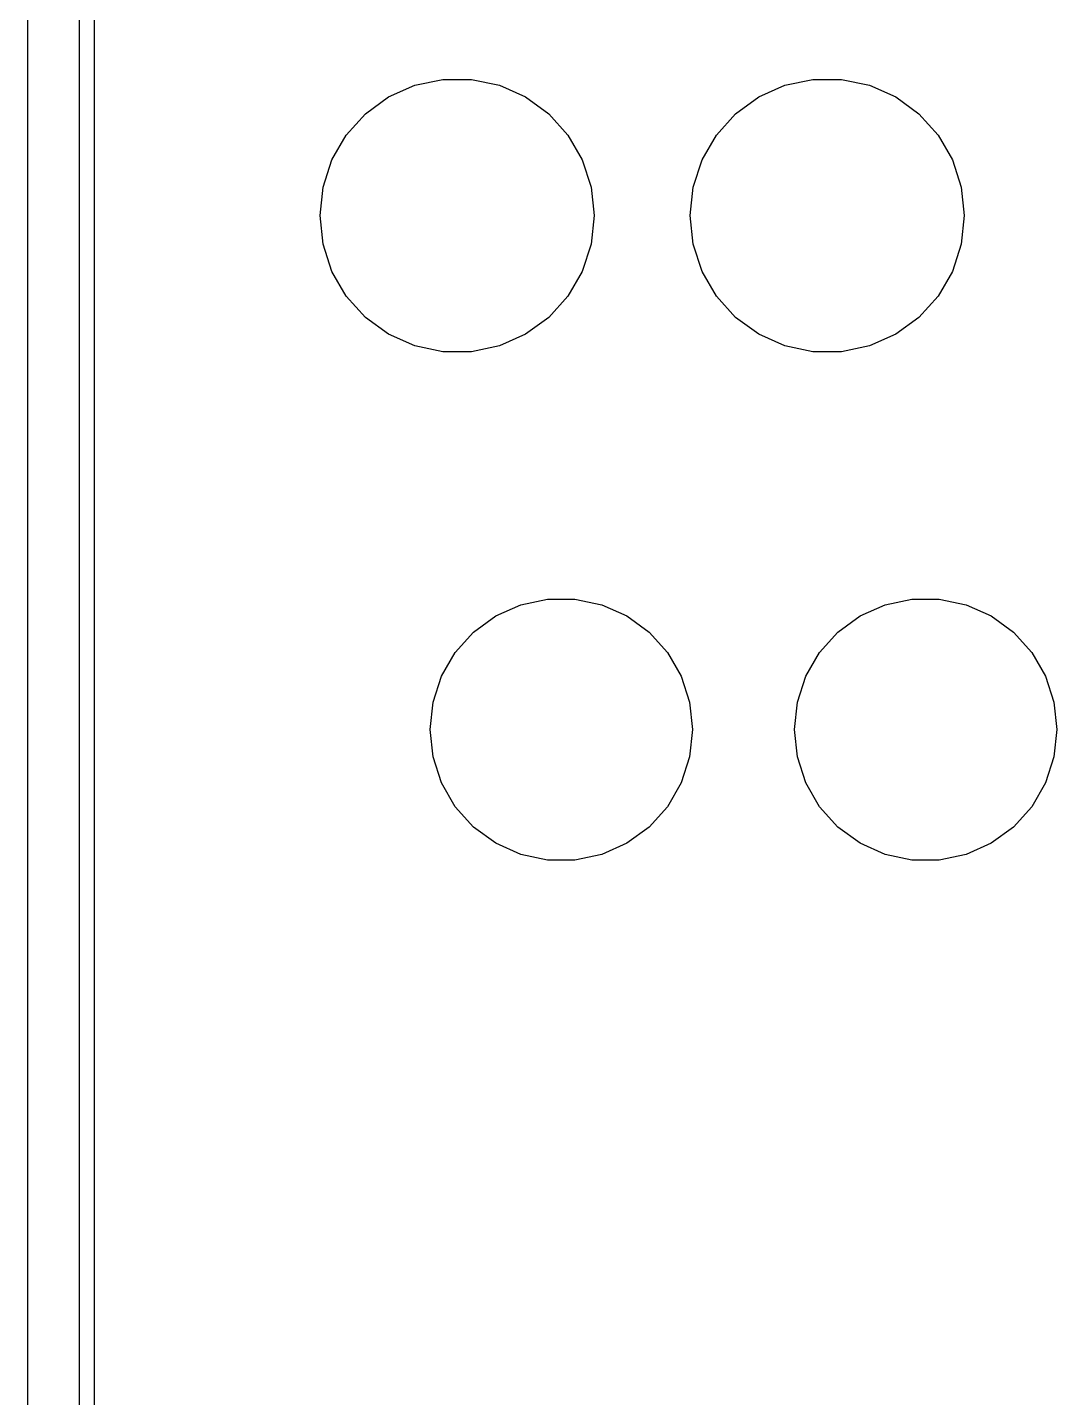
# Model space of a CAD drawing. Header units: millimetres. Extents: x 0 to 489, y -139 to 89.
# Drawn here: x 0.1 to 7.17, y 28.78 to 38.18 of the extents above; entities that cross this region are included whole.
import ezdxf

# ---------------------------------------------------------------- set-up
doc = ezdxf.new("R2010")
doc.units = ezdxf.units.MM
doc.header["$MEASUREMENT"] = 0
doc.layers.get('0').update_dxf_attribs({"linetype": 'CONTINUOUS'})
doc.layers.add('BLACK', color=7, linetype='CONTINUOUS')

msp = doc.modelspace()

# ---------------------------------------------------------------- linework, layer by layer
at = {"linetype": 'Continuous'}
msp.add_lwpolyline([(0.09581, 1.00993), (63.09581, 1.00993), (63.09581, 55.00993), (0.09581, 55.00993)], close=True, dxfattribs=at)
at = {"layer": 'BLACK', "linetype": 'Continuous'}
for p, q in [((0.45407, 1.33039), (0.45407, 54.67039)), ((0.55407, 54.62039), (0.55407, 1.38039)), ((2.57407, 37.70429), (2.75407, 37.78419)), ((2.57407, 37.70429), (2.75407, 37.78419)), ((2.57407, 37.70429), (2.75407, 37.78419)), ((2.57407, 37.70429), (2.75407, 37.78419)), ((2.75407, 37.78419), (2.94607, 37.82509)), ((2.75407, 37.78419), (2.94607, 37.82509)), ((2.75407, 37.78419), (2.94607, 37.82509)), ((2.75407, 37.78419), (2.94607, 37.82509)), ((2.94607, 37.82509), (3.14207, 37.82509)), ((2.94607, 37.82509), (3.14207, 37.82509)), ((2.94607, 37.82509), (3.14207, 37.82509)), ((2.94607, 37.82509), (3.14207, 37.82509)), ((3.14207, 37.82509), (3.33407, 37.78419)), ((3.14207, 37.82509), (3.33407, 37.78419)), ((3.14207, 37.82509), (3.33407, 37.78419)), ((3.14207, 37.82509), (3.33407, 37.78419)), ((3.33407, 37.78419), (3.51407, 37.70429)), ((3.33407, 37.78419), (3.51407, 37.70429)), ((3.33407, 37.78419), (3.51407, 37.70429)), ((3.33407, 37.78419), (3.51407, 37.70429)), ((5.11407, 37.70429), (5.29407, 37.78419)), ((5.11407, 37.70429), (5.29407, 37.78419)), ((5.11407, 37.70429), (5.29407, 37.78419)), ((5.11407, 37.70429), (5.29407, 37.78419)), ((5.29407, 37.78419), (5.48607, 37.82509)), ((5.29407, 37.78419), (5.48607, 37.82509)), ((5.29407, 37.78419), (5.48607, 37.82509)), ((5.29407, 37.78419), (5.48607, 37.82509)), ((5.48607, 37.82509), (5.68207, 37.82509)), ((5.48607, 37.82509), (5.68207, 37.82509)), ((5.48607, 37.82509), (5.68207, 37.82509)), ((5.48607, 37.82509), (5.68207, 37.82509)), ((5.68207, 37.82509), (5.87407, 37.78419)), ((5.68207, 37.82509), (5.87407, 37.78419)), ((5.68207, 37.82509), (5.87407, 37.78419)), ((5.68207, 37.82509), (5.87407, 37.78419)), ((5.87407, 37.78419), (6.05407, 37.70429)), ((5.87407, 37.78419), (6.05407, 37.70429)), ((5.87407, 37.78419), (6.05407, 37.70429)), ((5.87407, 37.78419), (6.05407, 37.70429)), ((2.41507, 37.58879), (2.57407, 37.70429)), ((2.41507, 37.58879), (2.57407, 37.70429)), ((2.41507, 37.58879), (2.57407, 37.70429)), ((2.41507, 37.58879), (2.57407, 37.70429)), ((3.51407, 37.70429), (3.67307, 37.58879)), ((3.51407, 37.70429), (3.67307, 37.58879)), ((3.51407, 37.70429), (3.67307, 37.58879)), ((3.51407, 37.70429), (3.67307, 37.58879)), ((4.95507, 37.58879), (5.11407, 37.70429)), ((4.95507, 37.58879), (5.11407, 37.70429)), ((4.95507, 37.58879), (5.11407, 37.70429)), ((4.95507, 37.58879), (5.11407, 37.70429)), ((6.05407, 37.70429), (6.21307, 37.58879)), ((6.05407, 37.70429), (6.21307, 37.58879)), ((6.05407, 37.70429), (6.21307, 37.58879)), ((6.05407, 37.70429), (6.21307, 37.58879)), ((2.28407, 37.44279), (2.41507, 37.58879)), ((2.28407, 37.44279), (2.41507, 37.58879)), ((2.28407, 37.44279), (2.41507, 37.58879)), ((2.28407, 37.44279), (2.41507, 37.58879)), ((3.67307, 37.58879), (3.80407, 37.44279)), ((3.67307, 37.58879), (3.80407, 37.44279)), ((3.67307, 37.58879), (3.80407, 37.44279)), ((3.67307, 37.58879), (3.80407, 37.44279)), ((4.82407, 37.44279), (4.95507, 37.58879)), ((4.82407, 37.44279), (4.95507, 37.58879)), ((4.82407, 37.44279), (4.95507, 37.58879)), ((4.82407, 37.44279), (4.95507, 37.58879)), ((6.21307, 37.58879), (6.34407, 37.44279)), ((6.21307, 37.58879), (6.34407, 37.44279)), ((6.21307, 37.58879), (6.34407, 37.44279)), ((6.21307, 37.58879), (6.34407, 37.44279)), ((2.18507, 37.27269), (2.28407, 37.44279)), ((2.18507, 37.27269), (2.28407, 37.44279)), ((2.18507, 37.27269), (2.28407, 37.44279)), ((2.18507, 37.27269), (2.28407, 37.44279)), ((3.80407, 37.44279), (3.90307, 37.27269)), ((3.80407, 37.44279), (3.90307, 37.27269)), ((3.80407, 37.44279), (3.90307, 37.27269)), ((3.80407, 37.44279), (3.90307, 37.27269)), ((4.72507, 37.27269), (4.82407, 37.44279)), ((4.72507, 37.27269), (4.82407, 37.44279)), ((4.72507, 37.27269), (4.82407, 37.44279)), ((4.72507, 37.27269), (4.82407, 37.44279)), ((6.34407, 37.44279), (6.44307, 37.27269)), ((6.34407, 37.44279), (6.44307, 37.27269)), ((6.34407, 37.44279), (6.44307, 37.27269)), ((6.34407, 37.44279), (6.44307, 37.27269)), ((2.12507, 37.08579), (2.18507, 37.27269)), ((2.12507, 37.08579), (2.18507, 37.27269)), ((2.12507, 37.08579), (2.18507, 37.27269)), ((2.12507, 37.08579), (2.18507, 37.27269)), ((3.90307, 37.27269), (3.96307, 37.08579)), ((3.90307, 37.27269), (3.96307, 37.08579)), ((3.90307, 37.27269), (3.96307, 37.08579)), ((3.90307, 37.27269), (3.96307, 37.08579)), ((4.66507, 37.08579), (4.72507, 37.27269)), ((4.66507, 37.08579), (4.72507, 37.27269)), ((4.66507, 37.08579), (4.72507, 37.27269)), ((4.66507, 37.08579), (4.72507, 37.27269)), ((6.44307, 37.27269), (6.50307, 37.08579)), ((6.44307, 37.27269), (6.50307, 37.08579)), ((6.44307, 37.27269), (6.50307, 37.08579)), ((6.44307, 37.27269), (6.50307, 37.08579)), ((2.10407, 36.89039), (2.12507, 37.08579)), ((2.10407, 36.89039), (2.12507, 37.08579)), ((2.10407, 36.89039), (2.12507, 37.08579)), ((2.10407, 36.89039), (2.12507, 37.08579)), ((3.96307, 37.08579), (3.98407, 36.89039)), ((3.96307, 37.08579), (3.98407, 36.89039)), ((3.96307, 37.08579), (3.98407, 36.89039)), ((3.96307, 37.08579), (3.98407, 36.89039)), ((4.64407, 36.89039), (4.66507, 37.08579)), ((4.64407, 36.89039), (4.66507, 37.08579)), ((4.64407, 36.89039), (4.66507, 37.08579)), ((4.64407, 36.89039), (4.66507, 37.08579)), ((6.50307, 37.08579), (6.52407, 36.89039)), ((6.50307, 37.08579), (6.52407, 36.89039)), ((6.50307, 37.08579), (6.52407, 36.89039)), ((6.50307, 37.08579), (6.52407, 36.89039)), ((2.12507, 36.69499), (2.10407, 36.89039)), ((2.12507, 36.69499), (2.10407, 36.89039)), ((2.12507, 36.69499), (2.10407, 36.89039)), ((2.12507, 36.69499), (2.10407, 36.89039)), ((3.98407, 36.89039), (3.96307, 36.69499)), ((3.98407, 36.89039), (3.96307, 36.69499)), ((3.98407, 36.89039), (3.96307, 36.69499)), ((3.98407, 36.89039), (3.96307, 36.69499)), ((4.66507, 36.69499), (4.64407, 36.89039)), ((4.66507, 36.69499), (4.64407, 36.89039)), ((4.66507, 36.69499), (4.64407, 36.89039)), ((4.66507, 36.69499), (4.64407, 36.89039)), ((6.52407, 36.89039), (6.50307, 36.69499)), ((6.52407, 36.89039), (6.50307, 36.69499)), ((6.52407, 36.89039), (6.50307, 36.69499)), ((6.52407, 36.89039), (6.50307, 36.69499)), ((2.18507, 36.50809), (2.12507, 36.69499)), ((2.18507, 36.50809), (2.12507, 36.69499)), ((2.18507, 36.50809), (2.12507, 36.69499)), ((2.18507, 36.50809), (2.12507, 36.69499)), ((3.96307, 36.69499), (3.90307, 36.50809)), ((3.96307, 36.69499), (3.90307, 36.50809)), ((3.96307, 36.69499), (3.90307, 36.50809)), ((3.96307, 36.69499), (3.90307, 36.50809)), ((4.72507, 36.50809), (4.66507, 36.69499)), ((4.72507, 36.50809), (4.66507, 36.69499)), ((4.72507, 36.50809), (4.66507, 36.69499)), ((4.72507, 36.50809), (4.66507, 36.69499)), ((6.50307, 36.69499), (6.44307, 36.50809)), ((6.50307, 36.69499), (6.44307, 36.50809)), ((6.50307, 36.69499), (6.44307, 36.50809)), ((6.50307, 36.69499), (6.44307, 36.50809)), ((2.28407, 36.33799), (2.18507, 36.50809)), ((2.28407, 36.33799), (2.18507, 36.50809)), ((2.28407, 36.33799), (2.18507, 36.50809)), ((2.28407, 36.33799), (2.18507, 36.50809)), ((3.90307, 36.50809), (3.80407, 36.33799)), ((3.90307, 36.50809), (3.80407, 36.33799)), ((3.90307, 36.50809), (3.80407, 36.33799)), ((3.90307, 36.50809), (3.80407, 36.33799)), ((4.82407, 36.33799), (4.72507, 36.50809)), ((4.82407, 36.33799), (4.72507, 36.50809)), ((4.82407, 36.33799), (4.72507, 36.50809)), ((4.82407, 36.33799), (4.72507, 36.50809)), ((6.44307, 36.50809), (6.34407, 36.33799)), ((6.44307, 36.50809), (6.34407, 36.33799)), ((6.44307, 36.50809), (6.34407, 36.33799)), ((6.44307, 36.50809), (6.34407, 36.33799)), ((2.41507, 36.19199), (2.28407, 36.33799)), ((2.41507, 36.19199), (2.28407, 36.33799)), ((2.41507, 36.19199), (2.28407, 36.33799)), ((2.41507, 36.19199), (2.28407, 36.33799)), ((3.80407, 36.33799), (3.67307, 36.19199)), ((3.80407, 36.33799), (3.67307, 36.19199)), ((3.80407, 36.33799), (3.67307, 36.19199)), ((3.80407, 36.33799), (3.67307, 36.19199)), ((4.95507, 36.19199), (4.82407, 36.33799)), ((4.95507, 36.19199), (4.82407, 36.33799)), ((4.95507, 36.19199), (4.82407, 36.33799)), ((4.95507, 36.19199), (4.82407, 36.33799)), ((6.34407, 36.33799), (6.21307, 36.19199)), ((6.34407, 36.33799), (6.21307, 36.19199)), ((6.34407, 36.33799), (6.21307, 36.19199)), ((6.34407, 36.33799), (6.21307, 36.19199)), ((2.57407, 36.07649), (2.41507, 36.19199)), ((2.57407, 36.07649), (2.41507, 36.19199)), ((2.57407, 36.07649), (2.41507, 36.19199)), ((2.57407, 36.07649), (2.41507, 36.19199)), ((3.67307, 36.19199), (3.51407, 36.07649)), ((3.67307, 36.19199), (3.51407, 36.07649)), ((3.67307, 36.19199), (3.51407, 36.07649)), ((3.67307, 36.19199), (3.51407, 36.07649)), ((5.11407, 36.07649), (4.95507, 36.19199)), ((5.11407, 36.07649), (4.95507, 36.19199)), ((5.11407, 36.07649), (4.95507, 36.19199)), ((5.11407, 36.07649), (4.95507, 36.19199)), ((6.21307, 36.19199), (6.05407, 36.07649)), ((6.21307, 36.19199), (6.05407, 36.07649)), ((6.21307, 36.19199), (6.05407, 36.07649)), ((6.21307, 36.19199), (6.05407, 36.07649)), ((2.75407, 35.99659), (2.57407, 36.07649)), ((2.75407, 35.99659), (2.57407, 36.07649)), ((2.75407, 35.99659), (2.57407, 36.07649)), ((2.75407, 35.99659), (2.57407, 36.07649)), ((2.94607, 35.95569), (2.75407, 35.99659)), ((2.94607, 35.95569), (2.75407, 35.99659)), ((2.94607, 35.95569), (2.75407, 35.99659)), ((2.94607, 35.95569), (2.75407, 35.99659)), ((3.33407, 35.99659), (3.14207, 35.95569)), ((3.33407, 35.99659), (3.14207, 35.95569)), ((3.33407, 35.99659), (3.14207, 35.95569)), ((3.33407, 35.99659), (3.14207, 35.95569)), ((3.51407, 36.07649), (3.33407, 35.99659)), ((3.51407, 36.07649), (3.33407, 35.99659)), ((3.51407, 36.07649), (3.33407, 35.99659)), ((3.51407, 36.07649), (3.33407, 35.99659)), ((5.29407, 35.99659), (5.11407, 36.07649)), ((5.29407, 35.99659), (5.11407, 36.07649)), ((5.29407, 35.99659), (5.11407, 36.07649)), ((5.29407, 35.99659), (5.11407, 36.07649)), ((5.48607, 35.95569), (5.29407, 35.99659)), ((5.48607, 35.95569), (5.29407, 35.99659)), ((5.48607, 35.95569), (5.29407, 35.99659)), ((5.48607, 35.95569), (5.29407, 35.99659)), ((5.87407, 35.99659), (5.68207, 35.95569)), ((5.87407, 35.99659), (5.68207, 35.95569)), ((5.87407, 35.99659), (5.68207, 35.95569)), ((5.87407, 35.99659), (5.68207, 35.95569)), ((6.05407, 36.07649), (5.87407, 35.99659)), ((6.05407, 36.07649), (5.87407, 35.99659)), ((6.05407, 36.07649), (5.87407, 35.99659)), ((6.05407, 36.07649), (5.87407, 35.99659)), ((3.14207, 35.95569), (2.94607, 35.95569)), ((3.14207, 35.95569), (2.94607, 35.95569)), ((3.14207, 35.95569), (2.94607, 35.95569)), ((3.14207, 35.95569), (2.94607, 35.95569)), ((5.68207, 35.95569), (5.48607, 35.95569)), ((5.68207, 35.95569), (5.48607, 35.95569)), ((5.68207, 35.95569), (5.48607, 35.95569)), ((5.68207, 35.95569), (5.48607, 35.95569)), ((3.30907, 34.14479), (3.48107, 34.22139)), ((3.30907, 34.14479), (3.48107, 34.22139)), ((3.30907, 34.14479), (3.48107, 34.22139)), ((3.30907, 34.14479), (3.48107, 34.22139)), ((3.48107, 34.22139), (3.66507, 34.26049)), ((3.48107, 34.22139), (3.66507, 34.26049)), ((3.48107, 34.22139), (3.66507, 34.26049)), ((3.48107, 34.22139), (3.66507, 34.26049)), ((3.66507, 34.26049), (3.85307, 34.26049)), ((3.66507, 34.26049), (3.85307, 34.26049)), ((3.66507, 34.26049), (3.85307, 34.26049)), ((3.66507, 34.26049), (3.85307, 34.26049)), ((3.85307, 34.26049), (4.03707, 34.22139)), ((3.85307, 34.26049), (4.03707, 34.22139)), ((3.85307, 34.26049), (4.03707, 34.22139)), ((3.85307, 34.26049), (4.03707, 34.22139)), ((4.03707, 34.22139), (4.20907, 34.14479)), ((4.03707, 34.22139), (4.20907, 34.14479)), ((4.03707, 34.22139), (4.20907, 34.14479)), ((4.03707, 34.22139), (4.20907, 34.14479)), ((5.80907, 34.14479), (5.98107, 34.22139)), ((5.80907, 34.14479), (5.98107, 34.22139)), ((5.80907, 34.14479), (5.98107, 34.22139)), ((5.80907, 34.14479), (5.98107, 34.22139)), ((5.98107, 34.22139), (6.16507, 34.26049)), ((5.98107, 34.22139), (6.16507, 34.26049)), ((5.98107, 34.22139), (6.16507, 34.26049)), ((5.98107, 34.22139), (6.16507, 34.26049)), ((6.16507, 34.26049), (6.35307, 34.26049)), ((6.16507, 34.26049), (6.35307, 34.26049)), ((6.16507, 34.26049), (6.35307, 34.26049)), ((6.16507, 34.26049), (6.35307, 34.26049)), ((6.35307, 34.26049), (6.53707, 34.22139)), ((6.35307, 34.26049), (6.53707, 34.22139)), ((6.35307, 34.26049), (6.53707, 34.22139)), ((6.35307, 34.26049), (6.53707, 34.22139)), ((6.53707, 34.22139), (6.70907, 34.14479)), ((6.53707, 34.22139), (6.70907, 34.14479)), ((6.53707, 34.22139), (6.70907, 34.14479)), ((6.53707, 34.22139), (6.70907, 34.14479)), ((3.15707, 34.03419), (3.30907, 34.14479)), ((3.15707, 34.03419), (3.30907, 34.14479)), ((3.15707, 34.03419), (3.30907, 34.14479)), ((3.15707, 34.03419), (3.30907, 34.14479)), ((4.20907, 34.14479), (4.36107, 34.03419)), ((4.20907, 34.14479), (4.36107, 34.03419)), ((4.20907, 34.14479), (4.36107, 34.03419)), ((4.20907, 34.14479), (4.36107, 34.03419)), ((5.65707, 34.03419), (5.80907, 34.14479)), ((5.65707, 34.03419), (5.80907, 34.14479)), ((5.65707, 34.03419), (5.80907, 34.14479)), ((5.65707, 34.03419), (5.80907, 34.14479)), ((6.70907, 34.14479), (6.86107, 34.03419)), ((6.70907, 34.14479), (6.86107, 34.03419)), ((6.70907, 34.14479), (6.86107, 34.03419)), ((6.70907, 34.14479), (6.86107, 34.03419)), ((3.03107, 33.89439), (3.15707, 34.03419)), ((3.03107, 33.89439), (3.15707, 34.03419)), ((3.03107, 33.89439), (3.15707, 34.03419)), ((3.03107, 33.89439), (3.15707, 34.03419)), ((4.36107, 34.03419), (4.48707, 33.89439)), ((4.36107, 34.03419), (4.48707, 33.89439)), ((4.36107, 34.03419), (4.48707, 33.89439)), ((4.36107, 34.03419), (4.48707, 33.89439)), ((5.53107, 33.89439), (5.65707, 34.03419)), ((5.53107, 33.89439), (5.65707, 34.03419)), ((5.53107, 33.89439), (5.65707, 34.03419)), ((5.53107, 33.89439), (5.65707, 34.03419)), ((6.86107, 34.03419), (6.98707, 33.89439)), ((6.86107, 34.03419), (6.98707, 33.89439)), ((6.86107, 34.03419), (6.98707, 33.89439)), ((6.86107, 34.03419), (6.98707, 33.89439)), ((2.93707, 33.73149), (3.03107, 33.89439)), ((2.93707, 33.73149), (3.03107, 33.89439)), ((2.93707, 33.73149), (3.03107, 33.89439)), ((2.93707, 33.73149), (3.03107, 33.89439)), ((4.48707, 33.89439), (4.58107, 33.73149)), ((4.48707, 33.89439), (4.58107, 33.73149)), ((4.48707, 33.89439), (4.58107, 33.73149)), ((4.48707, 33.89439), (4.58107, 33.73149)), ((5.43707, 33.73149), (5.53107, 33.89439)), ((5.43707, 33.73149), (5.53107, 33.89439)), ((5.43707, 33.73149), (5.53107, 33.89439)), ((5.43707, 33.73149), (5.53107, 33.89439)), ((6.98707, 33.89439), (7.08107, 33.73149)), ((6.98707, 33.89439), (7.08107, 33.73149)), ((6.98707, 33.89439), (7.08107, 33.73149)), ((6.98707, 33.89439), (7.08107, 33.73149)), ((2.87907, 33.55249), (2.93707, 33.73149)), ((2.87907, 33.55249), (2.93707, 33.73149)), ((2.87907, 33.55249), (2.93707, 33.73149)), ((2.87907, 33.55249), (2.93707, 33.73149)), ((4.58107, 33.73149), (4.63907, 33.55249)), ((4.58107, 33.73149), (4.63907, 33.55249)), ((4.58107, 33.73149), (4.63907, 33.55249)), ((4.58107, 33.73149), (4.63907, 33.55249)), ((5.37907, 33.55249), (5.43707, 33.73149)), ((5.37907, 33.55249), (5.43707, 33.73149)), ((5.37907, 33.55249), (5.43707, 33.73149)), ((5.37907, 33.55249), (5.43707, 33.73149)), ((7.08107, 33.73149), (7.13907, 33.55249)), ((7.08107, 33.73149), (7.13907, 33.55249)), ((7.08107, 33.73149), (7.13907, 33.55249)), ((7.08107, 33.73149), (7.13907, 33.55249)), ((2.85907, 33.36539), (2.87907, 33.55249)), ((2.85907, 33.36539), (2.87907, 33.55249)), ((2.85907, 33.36539), (2.87907, 33.55249)), ((2.85907, 33.36539), (2.87907, 33.55249)), ((4.63907, 33.55249), (4.65907, 33.36539)), ((4.63907, 33.55249), (4.65907, 33.36539)), ((4.63907, 33.55249), (4.65907, 33.36539)), ((4.63907, 33.55249), (4.65907, 33.36539)), ((5.35907, 33.36539), (5.37907, 33.55249)), ((5.35907, 33.36539), (5.37907, 33.55249)), ((5.35907, 33.36539), (5.37907, 33.55249)), ((5.35907, 33.36539), (5.37907, 33.55249)), ((7.13907, 33.55249), (7.15907, 33.36539)), ((7.13907, 33.55249), (7.15907, 33.36539)), ((7.13907, 33.55249), (7.15907, 33.36539)), ((7.13907, 33.55249), (7.15907, 33.36539)), ((2.87907, 33.17829), (2.85907, 33.36539)), ((2.87907, 33.17829), (2.85907, 33.36539)), ((2.87907, 33.17829), (2.85907, 33.36539)), ((2.87907, 33.17829), (2.85907, 33.36539)), ((4.65907, 33.36539), (4.63907, 33.17829)), ((4.65907, 33.36539), (4.63907, 33.17829)), ((4.65907, 33.36539), (4.63907, 33.17829)), ((4.65907, 33.36539), (4.63907, 33.17829)), ((5.37907, 33.17829), (5.35907, 33.36539)), ((5.37907, 33.17829), (5.35907, 33.36539)), ((5.37907, 33.17829), (5.35907, 33.36539)), ((5.37907, 33.17829), (5.35907, 33.36539)), ((7.15907, 33.36539), (7.13907, 33.17829)), ((7.15907, 33.36539), (7.13907, 33.17829)), ((7.15907, 33.36539), (7.13907, 33.17829)), ((7.15907, 33.36539), (7.13907, 33.17829)), ((2.93707, 32.99929), (2.87907, 33.17829)), ((2.93707, 32.99929), (2.87907, 33.17829)), ((2.93707, 32.99929), (2.87907, 33.17829)), ((2.93707, 32.99929), (2.87907, 33.17829)), ((4.63907, 33.17829), (4.58107, 32.99929)), ((4.63907, 33.17829), (4.58107, 32.99929)), ((4.63907, 33.17829), (4.58107, 32.99929)), ((4.63907, 33.17829), (4.58107, 32.99929)), ((5.43707, 32.99929), (5.37907, 33.17829)), ((5.43707, 32.99929), (5.37907, 33.17829)), ((5.43707, 32.99929), (5.37907, 33.17829)), ((5.43707, 32.99929), (5.37907, 33.17829)), ((7.13907, 33.17829), (7.08107, 32.99929)), ((7.13907, 33.17829), (7.08107, 32.99929)), ((7.13907, 33.17829), (7.08107, 32.99929)), ((7.13907, 33.17829), (7.08107, 32.99929)), ((3.03107, 32.83639), (2.93707, 32.99929)), ((3.03107, 32.83639), (2.93707, 32.99929)), ((3.03107, 32.83639), (2.93707, 32.99929)), ((3.03107, 32.83639), (2.93707, 32.99929)), ((4.58107, 32.99929), (4.48707, 32.83639)), ((4.58107, 32.99929), (4.48707, 32.83639)), ((4.58107, 32.99929), (4.48707, 32.83639)), ((4.58107, 32.99929), (4.48707, 32.83639)), ((5.53107, 32.83639), (5.43707, 32.99929)), ((5.53107, 32.83639), (5.43707, 32.99929)), ((5.53107, 32.83639), (5.43707, 32.99929)), ((5.53107, 32.83639), (5.43707, 32.99929)), ((7.08107, 32.99929), (6.98707, 32.83639)), ((7.08107, 32.99929), (6.98707, 32.83639)), ((7.08107, 32.99929), (6.98707, 32.83639)), ((7.08107, 32.99929), (6.98707, 32.83639)), ((3.15707, 32.69659), (3.03107, 32.83639)), ((3.15707, 32.69659), (3.03107, 32.83639)), ((3.15707, 32.69659), (3.03107, 32.83639)), ((3.15707, 32.69659), (3.03107, 32.83639)), ((4.48707, 32.83639), (4.36107, 32.69659)), ((4.48707, 32.83639), (4.36107, 32.69659)), ((4.48707, 32.83639), (4.36107, 32.69659)), ((4.48707, 32.83639), (4.36107, 32.69659)), ((5.65707, 32.69659), (5.53107, 32.83639)), ((5.65707, 32.69659), (5.53107, 32.83639)), ((5.65707, 32.69659), (5.53107, 32.83639)), ((5.65707, 32.69659), (5.53107, 32.83639)), ((6.98707, 32.83639), (6.86107, 32.69659)), ((6.98707, 32.83639), (6.86107, 32.69659)), ((6.98707, 32.83639), (6.86107, 32.69659)), ((6.98707, 32.83639), (6.86107, 32.69659)), ((3.30907, 32.58599), (3.15707, 32.69659)), ((3.30907, 32.58599), (3.15707, 32.69659)), ((3.30907, 32.58599), (3.15707, 32.69659)), ((3.30907, 32.58599), (3.15707, 32.69659)), ((4.36107, 32.69659), (4.20907, 32.58599)), ((4.36107, 32.69659), (4.20907, 32.58599)), ((4.36107, 32.69659), (4.20907, 32.58599)), ((4.36107, 32.69659), (4.20907, 32.58599)), ((5.80907, 32.58599), (5.65707, 32.69659)), ((5.80907, 32.58599), (5.65707, 32.69659)), ((5.80907, 32.58599), (5.65707, 32.69659)), ((5.80907, 32.58599), (5.65707, 32.69659)), ((6.86107, 32.69659), (6.70907, 32.58599)), ((6.86107, 32.69659), (6.70907, 32.58599)), ((6.86107, 32.69659), (6.70907, 32.58599)), ((6.86107, 32.69659), (6.70907, 32.58599)), ((3.48107, 32.50939), (3.30907, 32.58599)), ((3.48107, 32.50939), (3.30907, 32.58599)), ((3.48107, 32.50939), (3.30907, 32.58599)), ((3.48107, 32.50939), (3.30907, 32.58599)), ((4.20907, 32.58599), (4.03707, 32.50939)), ((4.20907, 32.58599), (4.03707, 32.50939)), ((4.20907, 32.58599), (4.03707, 32.50939)), ((4.20907, 32.58599), (4.03707, 32.50939)), ((5.98107, 32.50939), (5.80907, 32.58599)), ((5.98107, 32.50939), (5.80907, 32.58599)), ((5.98107, 32.50939), (5.80907, 32.58599)), ((5.98107, 32.50939), (5.80907, 32.58599)), ((6.70907, 32.58599), (6.53707, 32.50939)), ((6.70907, 32.58599), (6.53707, 32.50939)), ((6.70907, 32.58599), (6.53707, 32.50939)), ((6.70907, 32.58599), (6.53707, 32.50939)), ((3.66507, 32.47029), (3.48107, 32.50939)), ((3.66507, 32.47029), (3.48107, 32.50939)), ((3.66507, 32.47029), (3.48107, 32.50939)), ((3.66507, 32.47029), (3.48107, 32.50939)), ((3.85307, 32.47029), (3.66507, 32.47029)), ((3.85307, 32.47029), (3.66507, 32.47029)), ((3.85307, 32.47029), (3.66507, 32.47029)), ((3.85307, 32.47029), (3.66507, 32.47029)), ((4.03707, 32.50939), (3.85307, 32.47029)), ((4.03707, 32.50939), (3.85307, 32.47029)), ((4.03707, 32.50939), (3.85307, 32.47029)), ((4.03707, 32.50939), (3.85307, 32.47029)), ((6.16507, 32.47029), (5.98107, 32.50939)), ((6.16507, 32.47029), (5.98107, 32.50939)), ((6.16507, 32.47029), (5.98107, 32.50939)), ((6.16507, 32.47029), (5.98107, 32.50939)), ((6.35307, 32.47029), (6.16507, 32.47029)), ((6.35307, 32.47029), (6.16507, 32.47029)), ((6.35307, 32.47029), (6.16507, 32.47029)), ((6.35307, 32.47029), (6.16507, 32.47029)), ((6.53707, 32.50939), (6.35307, 32.47029)), ((6.53707, 32.50939), (6.35307, 32.47029)), ((6.53707, 32.50939), (6.35307, 32.47029)), ((6.53707, 32.50939), (6.35307, 32.47029))]:
    msp.add_line(p, q, dxfattribs=at)

doc.saveas('drawing.dxf')
